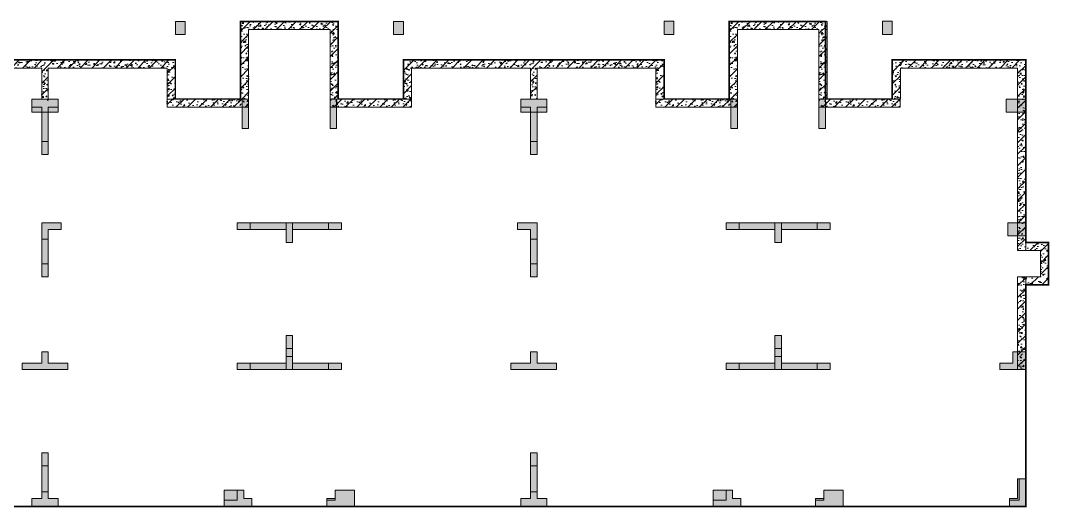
# Model space of a CAD drawing. Extents: x -264757 to 1033689, y 4049843 to 4347093.
# Drawn here: x -10533 to 21042, y 4152883 to 4167813 of the extents above; entities that cross this region are included whole.
import ezdxf

# ---------------------------------------------------------------- set-up
doc = ezdxf.new("R2010")
doc.units = 0
doc.header["$LTSCALE"] = 1000
doc.header["$MEASUREMENT"] = 0
doc.linetypes.add('DASH', pattern=[0.35, 0.25, -0.1])
doc.layers.add('无关图层', color=8, linetype='Continuous', lineweight=0)
doc.layers.add('车位归属楼栋范围线', color=7, linetype='Continuous', true_color=0x19e6c7)
pattern_1 = [(50, (-24883.4, 4152908.02), (358.63, -31.376), [37.5, -412.5]), (355, (-24883.4, 4152908.02), (-69.3757, 376.096), [30, -330]), (100.4514, (-24853.53, 4152905.4), (289.2547, 344.7198), [31.87, -350.571]), (46.1842, (-24883.4, 4153008.02), (533.6205, -82.7595), [56.25, -618.75]), (96.6356, (-24838.94, 4153001.13), (467.3314, 487.059), [47.805, -525.8565]), (351.1842, (-24883.4, 4153008), (467.331, 487.059), [45, -495]), (21, (-24833.4, 4152983.02), (298.4535, -201.3094), [37.5, -412.5]), (326, (-24833.4, 4152983.02), (121.6577, 362.575), [30, -330]), (71.4514, (-24808.54, 4152966.25), (420.1113, 161.2652), [31.87, -350.571]), (37.5, (-24883.41, 4152908.02), (6.07993, 166.44693), [0, -326, 0, -335, 0, -331.25]), (7.5, (-24883.41, 4152908.02), (131.5348, 197.20586), [0, -191, 0, -318.5, 0, -126.25]), (327.5, (-24994.91, 4152908.02), (266.9112, -11.27744), [0, -125, 0, -390, 0, -517.5]), (317.5, (-25044.91, 4152908.02), (291.5931, 50.0525), [0, -162.5, 0, -259, 0, -367.5]), (45, (-24883.41, 4152908.02), (-176.7767, 176.7767), [])]

msp = doc.modelspace()

# ---------------------------------------------------------------- hatches: boundary and pattern name
at = {"layer": '无关图层'}
for points in [[(-5783.1, 4167789.2), (-5483.1, 4167789.2), (-5483.1, 4167389.2), (-5783.1, 4167389.2)], [(916.9, 4167789.2), (1216.9, 4167789.2), (1216.9, 4167389.2), (916.9, 4167389.2)], [(9216.9, 4167790.3), (9516.9, 4167790.3), (9516.9, 4167390.3), (9216.9, 4167390.3)], [(15916.9, 4167790.3), (16216.9, 4167790.3), (16216.9, 4167390.3), (15916.9, 4167390.3)], [(-10183.5, 4165408), (-9383.5, 4165408), (-9383.5, 4165008), (-10183.5, 4165008)], [(-3733.5, 4165408), (-3533.5, 4165408), (-3533.5, 4164508), (-3733.5, 4164508)], [(-1033.3, 4165408), (-833.3, 4165408), (-833.3, 4164508), (-1033.3, 4164508)], [(4816.5, 4165408), (5616.5, 4165408), (5616.5, 4165008), (4816.5, 4165008)], [(11266.5, 4165408), (11466.5, 4165408), (11466.5, 4164508), (11266.5, 4164508)], [(13966.7, 4165408), (14166.7, 4165408), (14166.7, 4164508), (13966.7, 4164508)], [(20316.7, 4165008), (19716.7, 4165008), (19716.7, 4165408), (20316.7, 4165408)], [(-9883.1, 4163708), (-9683.1, 4163708), (-9683.1, 4164108), (-9883.1, 4164108)], [(-9683.1, 4164108), (-9883.1, 4164108), (-9883.1, 4163708), (-9683.1, 4163708)], [(-9883.1, 4164108), (-9683.1, 4164108), (-9683.1, 4163708), (-9883.1, 4163708)], [(-9883.1, 4163708), (-9883.1, 4164108), (-9683.1, 4164108), (-9683.1, 4163708)], [(5116.9, 4163708), (5316.9, 4163708), (5316.9, 4164108), (5116.9, 4164108)], [(5316.9, 4164108), (5116.9, 4164108), (5116.9, 4163708), (5316.9, 4163708)], [(5116.9, 4164108), (5316.9, 4164108), (5316.9, 4163708), (5116.9, 4163708)], [(5116.9, 4163708), (5116.9, 4164108), (5316.9, 4164108), (5316.9, 4163708)], [(-9282.9, 4161608), (-9882.9, 4161608), (-9882.9, 4161108), (-9682.9, 4161108), (-9682.9, 4161408), (-9282.9, 4161408)], [(-3482.9, 4161408), (-3882.9, 4161408), (-3882.9, 4161608), (-3482.9, 4161608)], [(-3482.9, 4161408), (-3882.9, 4161408), (-3882.9, 4161608), (-3482.9, 4161608)], [(-3482.9, 4161408), (-3882.9, 4161408), (-3882.9, 4161608), (-3482.9, 4161608)], [(-2383.1, 4161008), (-2383.1, 4161608), (-2183.1, 4161608), (-2183.1, 4161008)], [(-1082.9, 4161608), (-682.9, 4161608), (-682.9, 4161408), (-1082.9, 4161408)], [(-1082.9, 4161608), (-682.9, 4161608), (-682.9, 4161408), (-1082.9, 4161408)], [(-1082.9, 4161608), (-682.9, 4161608), (-682.9, 4161408), (-1082.9, 4161408)], [(4716.7, 4161608), (5316.7, 4161608), (5316.7, 4161108), (5116.7, 4161108), (5116.7, 4161408), (4716.7, 4161408)], [(11517.1, 4161408), (11117.1, 4161408), (11117.1, 4161608), (11517.1, 4161608)], [(11517.1, 4161408), (11117.1, 4161408), (11117.1, 4161608), (11517.1, 4161608)], [(11517.1, 4161408), (11117.1, 4161408), (11117.1, 4161608), (11517.1, 4161608)], [(12616.9, 4161008), (12616.9, 4161608), (12816.9, 4161608), (12816.9, 4161008)], [(13917.1, 4161608), (14317.1, 4161608), (14317.1, 4161408), (13917.1, 4161408)], [(13917.1, 4161608), (14317.1, 4161608), (14317.1, 4161408), (13917.1, 4161408)], [(13917.1, 4161608), (14317.1, 4161608), (14317.1, 4161408), (13917.1, 4161408)], [(19766.7, 4161208), (19766.7, 4161608), (20316.7, 4161608), (20316.7, 4161208), (20066.9, 4161208), (20066.9, 4161208)], [(-9682.9, 4159958), (-9882.9, 4159958), (-9882.9, 4160358), (-9682.9, 4160358)], [(5116.7, 4159958), (5316.7, 4159958), (5316.7, 4160358), (5116.7, 4160358)], [(-2383.1, 4157758), (-2383.1, 4158158), (-2183.1, 4158158), (-2183.1, 4157758)], [(12616.9, 4157758), (12616.9, 4158158), (12816.9, 4158158), (12816.9, 4157758)], [(-9683.1, 4157308), (-9083.1, 4157308), (-9083.1, 4157108), (-10483.1, 4157108), (-10483.1, 4157308), (-9883.1, 4157308), (-9883.1, 4157658), (-9683.1, 4157658)], [(-2383.1, 4157508), (-2183.1, 4157508), (-2183.1, 4157108), (-2383.1, 4157108)], [(5316.9, 4157308), (5916.9, 4157308), (5916.9, 4157108), (4516.9, 4157108), (4516.9, 4157308), (5116.9, 4157308), (5116.9, 4157658), (5316.9, 4157658)], [(12616.9, 4157508), (12816.9, 4157508), (12816.9, 4157108), (12616.9, 4157108)], [(19516.9, 4157108), (20316.9, 4157108), (20316.9, 4157658), (19916.9, 4157658), (19916.9, 4157308), (19516.9, 4157308)], [(-3483.1, 4157108), (-3883.1, 4157108), (-3883.1, 4157308), (-3483.1, 4157308)], [(-1083.1, 4157308), (-683.1, 4157308), (-683.1, 4157108), (-1083.1, 4157108)], [(11516.9, 4157108), (11116.9, 4157108), (11116.9, 4157308), (11516.9, 4157308)], [(13916.9, 4157308), (14316.9, 4157308), (14316.9, 4157108), (13916.9, 4157108)], [(-9883.1, 4154558), (-9683.1, 4154558), (-9683.1, 4154158), (-9883.1, 4154158)], [(-9883.1, 4154158), (-9883.1, 4154558), (-9683.1, 4154558), (-9683.1, 4154158)], [(5116.9, 4154558), (5316.9, 4154558), (5316.9, 4154158), (5116.9, 4154158)], [(5116.9, 4154158), (5116.9, 4154558), (5316.9, 4154558), (5316.9, 4154158)], [(19816.7, 4153158), (19816.7, 4152908), (20316.7, 4152908), (20316.7, 4153758), (20066.9, 4153758), (20066.9, 4153158)], [(-9883.1, 4153158), (-9883.1, 4153358), (-9683.1, 4153358), (-9683.1, 4153158), (-9383.1, 4153158), (-9383.1, 4152908), (-10183.1, 4152908), (-10183.1, 4153158)], [(-3432.7, 4152908), (-3432.7, 4153158), (-3682.7, 4153158), (-3682.7, 4153408), (-3882.7, 4153408), (-4282.7, 4153408), (-4282.7, 4152908), (-3882.7, 4152908)], [(-1133.1, 4152908), (-1133.1, 4153158), (-883.1, 4153158), (-883.1, 4153408), (-683.1, 4153408), (-283.1, 4153408), (-283.1, 4152908), (-683.1, 4152908)], [(5116.9, 4153158), (5116.9, 4153358), (5316.9, 4153358), (5316.9, 4153158), (5616.9, 4153158), (5616.9, 4152908), (4816.9, 4152908), (4816.9, 4153158)], [(11567.3, 4152908), (11567.3, 4153158), (11317.3, 4153158), (11317.3, 4153408), (11117.3, 4153408), (10717.3, 4153408), (10717.3, 4152908), (11117.3, 4152908)], [(13866.9, 4152908), (13866.9, 4153158), (14116.9, 4153158), (14116.9, 4153408), (14316.9, 4153408), (14716.9, 4153408), (14716.9, 4152908), (14316.9, 4152908)]]:
    msp.add_hatch(color=256, dxfattribs=at).paths.add_polyline_path(points)
h = msp.add_hatch(dxfattribs=at)
h.set_pattern_fill('ARMORED', color=256, scale=50, style=0)
h.set_pattern_definition([(50, (-9883.4, 4152908.02), (358.63, -31.376), [37.5, -412.5]), (355, (-9883.4, 4152908.02), (-69.376, 376.096), [30, -330]), (100.4514, (-9853.53, 4152905.4), (289.255, 344.72), [31.87, -350.571]), (46.1842, (-9883.4, 4153008.02), (533.62, -82.76), [56.25, -618.75]), (96.6356, (-9838.94, 4153001.13), (467.331, 487.059), [47.805, -525.856]), (351.1842, (-9883.4, 4153008), (467.331, 487.06), [45, -495]), (21, (-9833.4, 4152983.02), (298.4535, -201.3094), [37.5, -412.5]), (326, (-9833.4, 4152983.02), (121.658, 362.575), [30, -330]), (71.4514, (-9808.54, 4152966.25), (420.111, 161.265), [31.87, -350.571]), (37.5, (-9883.41, 4152908.02), (6.0799, 166.4469), [0, -326, 0, -335, 0, -331.25]), (7.5, (-9883.41, 4152908.02), (131.5348, 197.2059), [0, -191, 0, -318.5, 0, -126.25]), (327.5, (-9994.91, 4152908.02), (266.9112, -11.2774), [0, -125, 0, -390, 0, -517.5]), (317.5, (-10044.91, 4152908.02), (291.593, 50.0525), [0, -162.5, 0, -259, 0, -367.5]), (45, (-9883.41, 4152908.02), (-176.7767, 176.7767), [])])
h.paths.add_polyline_path([(-3783.3, 4165408), (-3783.5, 4167788), (-783.3, 4167788), (-783.3, 4165408), (-1033.3, 4165408), (-1033.5, 4167538), (-3533.3, 4167538), (-3533.3, 4165408)])
h = msp.add_hatch(dxfattribs=at)
h.set_pattern_fill('ARMORED', color=256, scale=50, style=0)
h.set_pattern_definition([(50, (5116.6, 4152908.02), (358.63, -31.376), [37.5, -412.5]), (355, (5116.6, 4152908.02), (-69.376, 376.096), [30, -330]), (100.4514, (5146.47, 4152905.4), (289.255, 344.72), [31.87, -350.571]), (46.1842, (5116.6, 4153008.02), (533.62, -82.76), [56.25, -618.75]), (96.6356, (5161.06, 4153001.13), (467.331, 487.059), [47.805, -525.856]), (351.1842, (5116.6, 4153008), (467.331, 487.06), [45, -495]), (21, (5166.6, 4152983.02), (298.4535, -201.3094), [37.5, -412.5]), (326, (5166.6, 4152983.02), (121.658, 362.575), [30, -330]), (71.4514, (5191.46, 4152966.25), (420.111, 161.265), [31.87, -350.571]), (37.5, (5116.59, 4152908.02), (6.0799, 166.4469), [0, -326, 0, -335, 0, -331.25]), (7.5, (5116.59, 4152908.02), (131.5348, 197.2059), [0, -191, 0, -318.5, 0, -126.25]), (327.5, (5005.09, 4152908.02), (266.9112, -11.2774), [0, -125, 0, -390, 0, -517.5]), (317.5, (4955.09, 4152908.02), (291.593, 50.0525), [0, -162.5, 0, -259, 0, -367.5]), (45, (5116.59, 4152908.02), (-176.7767, 176.7767), [])])
h.paths.add_polyline_path([(11216.7, 4165408), (11216.5, 4167788), (14216.7, 4167788), (14216.7, 4165408), (13966.7, 4165408), (13966.5, 4167538), (11466.7, 4167538), (11466.7, 4165408)])
h = msp.add_hatch(dxfattribs=at)
h.set_pattern_fill('ARMORED', color=256, scale=50, style=0)
h.set_pattern_definition([(50, (-763547.97, 4024575.8), (358.63009, -31.37607), [37.5, -412.5]), (355, (-763547.97, 4024575.8), (-69.37567, 376.09607), [30, -330]), (100.4514, (-763518.1, 4024573.2), (289.25469, 344.71977), [31.8701, -350.57106]), (46.1842, (-763547.97, 4024675.8), (533.62052, -82.7595), [56.25, -618.75]), (96.6356, (-763503.5, 4024668.9), (467.33135, 487.05894), [47.80514, -525.8565]), (351.1842, (-763548, 4024675.8), (467.33097, 487.0593), [45, -495]), (21, (-763497.97, 4024650.8), (298.45353, -201.30945), [37.5, -412.5]), (326, (-763497.97, 4024650.8), (121.65767, 362.57502), [30, -330]), (71.4514, (-763473.1, 4024634.02), (420.11131, 161.26525), [31.8701, -350.57106]), (37.5, (-763547.97, 4024575.8), (6.079928, 166.446927), [0, -326, 0, -335, 0, -331.25]), (7.5, (-763547.97, 4024575.8), (131.53477, 197.205856), [0, -191, 0, -318.5, 0, -126.25]), (327.5, (-763659.47, 4024575.8), (266.911218, -11.277436), [0, -125, 0, -390, 0, -517.5]), (317.5, (-763709.47, 4024575.8), (291.593085, 50.05249), [0, -162.5, 0, -259, 0, -367.5]), (45, (-763547.97, 4024575.8), (-176.776695, 176.776695), [])])
h.paths.add_polyline_path([(-13783.1, 4165408), (-13533.1, 4165408), (-13533.1, 4166358), (-9883.1, 4166358), (-9883.1, 4165358), (-9683.1, 4165358), (-9683.1, 4166358), (-6033.1, 4166358), (-6033.1, 4165408), (-5783.1, 4165408), (-5783.1, 4166608), (-13783.1, 4166608)])
h = msp.add_hatch(dxfattribs=at)
h.set_pattern_fill('ARMORED', color=256, scale=50, style=0)
h.set_pattern_definition([(50, (-748547.97, 4024625.8), (358.63009, -31.37607), [37.5, -412.5]), (355, (-748547.97, 4024625.8), (-69.37567, 376.09607), [30, -330]), (100.4514, (-748518.1, 4024623.2), (289.25469, 344.71977), [31.8701, -350.57106]), (46.1842, (-748547.97, 4024725.8), (533.62052, -82.7595), [56.25, -618.75]), (96.6356, (-748503.5, 4024718.9), (467.33135, 487.05894), [47.80514, -525.8565]), (351.1842, (-748548, 4024725.8), (467.33097, 487.0593), [45, -495]), (21, (-748497.97, 4024700.8), (298.45353, -201.30945), [37.5, -412.5]), (326, (-748497.97, 4024700.8), (121.65767, 362.57502), [30, -330]), (71.4514, (-748473.1, 4024684.02), (420.11131, 161.26525), [31.8701, -350.57106]), (37.5, (-748547.97, 4024625.8), (6.079928, 166.446927), [0, -326, 0, -335, 0, -331.25]), (7.5, (-748547.97, 4024625.8), (131.53477, 197.205856), [0, -191, 0, -318.5, 0, -126.25]), (327.5, (-748659.47, 4024625.8), (266.911218, -11.277436), [0, -125, 0, -390, 0, -517.5]), (317.5, (-748709.47, 4024625.8), (291.593085, 50.05249), [0, -162.5, 0, -259, 0, -367.5]), (45, (-748547.97, 4024625.8), (-176.776695, 176.776695), [])])
h.paths.add_polyline_path([(1216.9, 4165408), (1466.9, 4165408), (1466.9, 4166358), (5116.9, 4166358), (5116.9, 4165408), (5316.9, 4165408), (5316.9, 4166358), (8966.9, 4166358), (8966.9, 4165408), (9216.9, 4165408), (9216.9, 4166608), (1216.9, 4166608)])
h = msp.add_hatch(dxfattribs=at)
h.set_pattern_fill('ARMORED', color=256, scale=50, style=0)
h.set_pattern_definition([(50, (-763547.97, 4024625.8), (358.63009, -31.37607), [37.5, -412.5]), (355, (-763547.97, 4024625.8), (-69.37567, 376.09607), [30, -330]), (100.4514, (-763518.1, 4024623.2), (289.25469, 344.71977), [31.8701, -350.57106]), (46.1842, (-763547.97, 4024725.8), (533.62052, -82.7595), [56.25, -618.75]), (96.6356, (-763503.5, 4024718.9), (467.33135, 487.05894), [47.80514, -525.8565]), (351.1842, (-763548, 4024725.8), (467.33097, 487.0593), [45, -495]), (21, (-763497.97, 4024700.8), (298.45353, -201.30945), [37.5, -412.5]), (326, (-763497.97, 4024700.8), (121.65767, 362.57502), [30, -330]), (71.4514, (-763473.1, 4024684.02), (420.11131, 161.26525), [31.8701, -350.57106]), (37.5, (-763547.97, 4024625.8), (6.079928, 166.446927), [0, -326, 0, -335, 0, -331.25]), (7.5, (-763547.97, 4024625.8), (131.53477, 197.205856), [0, -191, 0, -318.5, 0, -126.25]), (327.5, (-763659.47, 4024625.8), (266.911218, -11.277436), [0, -125, 0, -390, 0, -517.5]), (317.5, (-763709.47, 4024625.8), (291.593085, 50.05249), [0, -162.5, 0, -259, 0, -367.5]), (45, (-763547.97, 4024625.8), (-176.776695, 176.776695), [])])
h.paths.add_polyline_path([(16216.7, 4165408), (16216.7, 4166608), (20316.9, 4166608), (20316.9, 4160758), (20066.9, 4160758), (20066.9, 4166358), (16466.9, 4166358), (16466.9, 4165408)])
h = msp.add_hatch(color=256, dxfattribs=at)
h.dxf.hatch_style = 1
h.paths.add_polyline_path([(-9883.3, 4163708), (-9683.3, 4163708), (-9683.3, 4165158), (-9383.3, 4165158), (-9383.3, 4165408), (-10183.3, 4165408), (-10183.3, 4165158), (-9883.3, 4165158)])
h = msp.add_hatch(dxfattribs=at)
h.set_pattern_fill('ARMORED', color=256, scale=50, style=0)
h.set_pattern_definition([(50, (-9883.23, 4152908.02), (358.63, -31.376), [37.5, -412.5]), (355, (-9883.23, 4152908.02), (-69.376, 376.096), [30, -330]), (100.4514, (-9853.35, 4152905.4), (289.255, 344.72), [31.87, -350.571]), (46.1842, (-9883.23, 4153008.02), (533.62, -82.76), [56.25, -618.75]), (96.6356, (-9838.76, 4153001.13), (467.331, 487.059), [47.805, -525.856]), (351.184, (-9883.23, 4153008), (467.33, 487.06), [45, -495]), (21, (-9833.23, 4152983.02), (298.4535, -201.3094), [37.5, -412.5]), (326, (-9833.23, 4152983.02), (121.658, 362.575), [30, -330]), (71.4514, (-9808.36, 4152966.25), (420.111, 161.265), [31.87, -350.571]), (37.5, (-9883.23, 4152908.02), (6.0799, 166.4469), [0, -326, 0, -335, 0, -331.25]), (7.5, (-9883.23, 4152908.02), (131.5348, 197.2059), [0, -191, 0, -318.5, 0, -126.25]), (327.5, (-9994.73, 4152908.02), (266.9112, -11.2774), [0, -125, 0, -390, 0, -517.5]), (317.5, (-10044.73, 4152908.02), (291.593, 50.0525), [0, -162.5, 0, -259, 0, -367.5]), (45, (-9883.23, 4152908.02), (-176.7767, 176.7767), [])])
h.paths.add_polyline_path([(-6032.9, 4165408), (-3533.3, 4165408), (-3533.3, 4165158), (-6032.9, 4165158)])
h = msp.add_hatch(color=256, dxfattribs=at)
h.dxf.hatch_style = 1
h.paths.add_polyline_path([(-3733.5, 4165408), (-3733.5, 4165158), (-3733.5, 4164508), (-3533.5, 4164508), (-3533.5, 4165408)])
h = msp.add_hatch(color=256, dxfattribs=at)
h.dxf.hatch_style = 1
h.paths.add_polyline_path([(-1033.3, 4165408), (-1033.3, 4165158), (-1033.3, 4164508), (-833.3, 4164508), (-833.3, 4165408)])
h = msp.add_hatch(dxfattribs=at)
h.set_pattern_fill('ARMORED', color=256, scale=50, style=0)
h.set_pattern_definition([(50, (-4333.6, 4152908.02), (358.63, -31.376), [37.5, -412.5]), (355, (-4333.6, 4152908.02), (-69.376, 376.096), [30, -330]), (100.4514, (-4303.7, 4152905.4), (289.255, 344.72), [31.87, -350.571]), (46.1842, (-4333.6, 4153008), (533.62, -82.76), [56.25, -618.75]), (96.6356, (-4289.13, 4153001.1), (467.331, 487.059), [47.805, -525.856]), (351.184, (-4333.6, 4153008), (467.33, 487.06), [45, -495]), (21, (-4283.6, 4152983.02), (298.4535, -201.3094), [37.5, -412.5]), (326, (-4283.6, 4152983.02), (121.658, 362.575), [30, -330]), (71.4514, (-4258.73, 4152966.25), (420.111, 161.265), [31.87, -350.571]), (37.5, (-4333.6, 4152908.02), (6.0799, 166.4469), [0, -326, 0, -335, 0, -331.25]), (7.5, (-4333.6, 4152908.02), (131.5348, 197.2059), [0, -191, 0, -318.5, 0, -126.25]), (327.5, (-4445.1, 4152908.02), (266.9112, -11.2774), [0, -125, 0, -390, 0, -517.5]), (317.5, (-4495.1, 4152908.02), (291.593, 50.0525), [0, -162.5, 0, -259, 0, -367.5]), (45, (-4333.6, 4152908.02), (-176.7767, 176.7767), [])])
h.paths.add_polyline_path([(-1033.1, 4165408), (1466.4, 4165408), (1466.4, 4165158), (-1033.1, 4165158)])
h = msp.add_hatch(color=256, dxfattribs=at)
h.dxf.hatch_style = 1
h.paths.add_polyline_path([(5116.7, 4163708), (5316.7, 4163708), (5316.7, 4165158), (5616.7, 4165158), (5616.7, 4165408), (4816.7, 4165408), (4816.7, 4165158), (5116.7, 4165158)])
h = msp.add_hatch(dxfattribs=at)
h.set_pattern_fill('ARMORED', color=256, scale=50, style=0)
h.set_pattern_definition([(50, (5116.6, 4152908), (358.63, -31.376), [37.5, -412.5]), (355, (5116.6, 4152908), (-69.376, 376.096), [30, -330]), (100.4514, (5146.47, 4152905.37), (289.255, 344.72), [31.87, -350.571]), (46.1842, (5116.6, 4153008), (533.62, -82.76), [56.25, -618.75]), (96.6356, (5161.05, 4153001.1), (467.331, 487.059), [47.805, -525.856]), (351.184, (5116.6, 4153008), (467.33, 487.06), [45, -495]), (21, (5166.6, 4152983), (298.4535, -201.3094), [37.5, -412.5]), (326, (5166.6, 4152983), (121.658, 362.575), [30, -330]), (71.4514, (5191.46, 4152966.2), (420.111, 161.265), [31.87, -350.571]), (37.5, (5116.59, 4152907.99), (6.0799, 166.4469), [0, -326, 0, -335, 0, -331.25]), (7.5, (5116.59, 4152907.99), (131.5348, 197.2059), [0, -191, 0, -318.5, 0, -126.25]), (327.5, (5005.09, 4152907.99), (266.9112, -11.2774), [0, -125, 0, -390, 0, -517.5]), (317.5, (4955.09, 4152907.99), (291.593, 50.0525), [0, -162.5, 0, -259, 0, -367.5]), (45, (5116.59, 4152907.99), (-176.7767, 176.7767), [])])
h.paths.add_polyline_path([(8966.9, 4165408), (11466.5, 4165408), (11466.5, 4165158), (8966.9, 4165158)])
h = msp.add_hatch(color=256, dxfattribs=at)
h.dxf.hatch_style = 1
h.paths.add_polyline_path([(11266.5, 4165408), (11266.5, 4165158), (11266.5, 4164508), (11466.5, 4164508), (11466.5, 4165408)])
h = msp.add_hatch(color=256, dxfattribs=at)
h.dxf.hatch_style = 1
h.paths.add_polyline_path([(13966.7, 4165408), (13966.7, 4165158), (13966.7, 4164508), (14166.7, 4164508), (14166.7, 4165408)])
h = msp.add_hatch(dxfattribs=at)
h.set_pattern_fill('ARMORED', color=256, scale=50, style=0)
h.set_pattern_definition([(50, (10666.22, 4152907.98), (358.63, -31.376), [37.5, -412.5]), (355, (10666.22, 4152908), (-69.376, 376.096), [30, -330]), (100.4514, (10696.1, 4152905.37), (289.255, 344.72), [31.87, -350.571]), (46.1842, (10666.2, 4153008), (533.62, -82.76), [56.25, -618.75]), (96.6356, (10710.7, 4153001.1), (467.331, 487.059), [47.805, -525.856]), (351.184, (10666.2, 4153008), (467.33, 487.06), [45, -495]), (21, (10716.22, 4152982.98), (298.4535, -201.3094), [37.5, -412.5]), (326, (10716.22, 4152983), (121.658, 362.575), [30, -330]), (71.4514, (10741.1, 4152966.2), (420.111, 161.265), [31.87, -350.571]), (37.5, (10666.22, 4152907.98), (6.0799, 166.4469), [0, -326, 0, -335, 0, -331.25]), (7.5, (10666.22, 4152907.98), (131.5348, 197.2059), [0, -191, 0, -318.5, 0, -126.25]), (327.5, (10554.72, 4152907.98), (266.9112, -11.2774), [0, -125, 0, -390, 0, -517.5]), (317.5, (10504.72, 4152907.98), (291.593, 50.0525), [0, -162.5, 0, -259, 0, -367.5]), (45, (10666.22, 4152907.98), (-176.7767, 176.7767), [])])
h.paths.add_polyline_path([(13966.7, 4165408), (16466.2, 4165408), (16466.2, 4165158), (13966.7, 4165158)])
h = msp.add_hatch(color=256, dxfattribs=at)
h.dxf.hatch_style = 1
h.paths.add_polyline_path([(-9883.1, 4159958), (-9683.1, 4159958), (-9682.9, 4161408), (-9282.9, 4161408), (-9282.9, 4161608), (-9883.1, 4161608)])
h = msp.add_hatch(color=256, dxfattribs=at)
h.dxf.hatch_style = 1
h.paths.add_polyline_path([(-2383.1, 4161408), (-2383.1, 4161008), (-2183.1, 4161008), (-2183.1, 4161408), (-683.1, 4161408), (-683.1, 4161608), (-1033.1, 4161608), (-1033.1, 4161608), (-3533.1, 4161608), (-3533.1, 4161608), (-3883.1, 4161608), (-3883.1, 4161408)])
h = msp.add_hatch(color=256, dxfattribs=at)
h.dxf.hatch_style = 1
h.paths.add_polyline_path([(5316.9, 4159958), (5116.9, 4159958), (5116.7, 4161408), (4716.7, 4161408), (4716.7, 4161608), (5316.9, 4161608)])
h = msp.add_hatch(color=256, dxfattribs=at)
h.dxf.hatch_style = 1
h.paths.add_polyline_path([(12616.9, 4161408), (12616.9, 4161008), (12816.9, 4161008), (12816.9, 4161408), (14316.9, 4161408), (14316.9, 4161608), (13966.9, 4161608), (13966.9, 4161608), (11466.9, 4161608), (11466.9, 4161608), (11116.9, 4161608), (11116.9, 4161408)])
h = msp.add_hatch(dxfattribs=at)
h.set_pattern_fill('ARMORED', color=256, scale=50, style=0)
h.set_pattern_definition(pattern_1)
h.paths.add_polyline_path([(21016.9, 4161008), (20316.9, 4161008), (20316.9, 4160758), (20766.9, 4160758), (20766.9, 4159958), (20316.9, 4159958), (20316.9, 4159708), (21016.9, 4159708)])
h = msp.add_hatch(dxfattribs=at)
h.set_pattern_fill('ARMORED', color=256, scale=50, style=0)
h.set_pattern_definition(pattern_1)
h.paths.add_polyline_path([(20316.9, 4159958), (20066.9, 4159958), (20066.9, 4157108), (20316.9, 4157108)])
h = msp.add_hatch(color=256, dxfattribs=at)
h.dxf.hatch_style = 1
h.paths.add_polyline_path([(-3883.1, 4157308), (-2383.1, 4157308), (-2383.1, 4158158), (-2183.1, 4158158), (-2183.1, 4157308), (-683.1, 4157308), (-683.1, 4157108), (-3883.1, 4157108)])
h = msp.add_hatch(color=256, dxfattribs=at)
h.dxf.hatch_style = 1
h.paths.add_polyline_path([(11116.9, 4157308), (12616.9, 4157308), (12616.9, 4158158), (12816.9, 4158158), (12816.9, 4157308), (14316.9, 4157308), (14316.9, 4157108), (11116.9, 4157108)])
h = msp.add_hatch(color=256, dxfattribs=at)
h.dxf.hatch_style = 1
h.paths.add_polyline_path([(-10483.1, 4157308), (-9883.1, 4157308), (-9883.1, 4157658), (-9683.1, 4157658), (-9683.1, 4157308), (-9083.1, 4157308), (-9083.1, 4157108), (-10483.1, 4157108)])
h = msp.add_hatch(color=256, dxfattribs=at)
h.dxf.hatch_style = 1
h.paths.add_polyline_path([(4516.9, 4157308), (5116.9, 4157308), (5116.9, 4157658), (5316.9, 4157658), (5316.9, 4157308), (5916.9, 4157308), (5916.9, 4157108), (4516.9, 4157108)])
h = msp.add_hatch(color=256, dxfattribs=at)
h.dxf.hatch_style = 1
h.paths.add_polyline_path([(-10183.1, 4153158), (-9883.1, 4153158), (-9883.1, 4154558), (-9683.1, 4154558), (-9683.1, 4153158), (-9383.1, 4153158), (-9383.1, 4152908), (-10183.1, 4152908)])
h = msp.add_hatch(color=256, dxfattribs=at)
h.dxf.hatch_style = 1
h.paths.add_polyline_path([(4816.9, 4153158), (5116.9, 4153158), (5116.9, 4154558), (5316.9, 4154558), (5316.9, 4153158), (5616.9, 4153158), (5616.9, 4152908), (4816.9, 4152908)])
h = msp.add_hatch(color=256, dxfattribs=at)
h.dxf.hatch_style = 1
h.paths.add_polyline_path([(20116.7, 4153758), (20316.7, 4153758), (20316.7, 4152908), (19816.7, 4152908), (19816.7, 4153108), (20116.7, 4153108)])
h = msp.add_hatch(color=256, dxfattribs=at)
h.dxf.hatch_style = 1
h.paths.add_polyline_path([(-3432.7, 4152908), (-3432.7, 4153158), (-3682.7, 4153158), (-3682.7, 4153408), (-3882.7, 4153408), (-3882.7, 4153108), (-4282.7, 4153108), (-4282.7, 4152908), (-3882.7, 4152908)])
h = msp.add_hatch(color=256, dxfattribs=at)
h.dxf.hatch_style = 1
h.paths.add_polyline_path([(-1133.1, 4152908), (-1133.1, 4153108), (-883.1, 4153108), (-883.1, 4153408), (-683.1, 4153408), (-283.1, 4153408), (-283.1, 4152908), (-683.1, 4152908)])
h = msp.add_hatch(color=256, dxfattribs=at)
h.dxf.hatch_style = 1
h.paths.add_polyline_path([(11567.3, 4152908), (11567.3, 4153158), (11317.3, 4153158), (11317.3, 4153408), (11117.3, 4153408), (11117.3, 4153108), (10717.3, 4153108), (10717.3, 4152908), (11117.3, 4152908)])
h = msp.add_hatch(color=256, dxfattribs=at)
h.dxf.hatch_style = 1
h.paths.add_polyline_path([(13866.9, 4152908), (13866.9, 4153108), (14116.9, 4153108), (14116.9, 4153408), (14316.9, 4153408), (14716.9, 4153408), (14716.9, 4152908), (14316.9, 4152908)])

# ---------------------------------------------------------------- linework, layer by layer
for points in [[(-5783.1, 4167789.2), (-5483.1, 4167789.2), (-5483.1, 4167389.2), (-5783.1, 4167389.2)], [(-3783.3, 4165408), (-3783.5, 4167788), (-783.3, 4167788), (-783.3, 4165408), (-1033.3, 4165408), (-1033.5, 4167538), (-3533.3, 4167538), (-3533.3, 4165408)], [(916.9, 4167789.2), (1216.9, 4167789.2), (1216.9, 4167389.2), (916.9, 4167389.2)], [(9216.9, 4167790.3), (9516.9, 4167790.3), (9516.9, 4167390.3), (9216.9, 4167390.3)], [(11216.7, 4165408), (11216.5, 4167788), (14216.7, 4167788), (14216.7, 4165408), (13966.7, 4165408), (13966.5, 4167538), (11466.7, 4167538), (11466.7, 4165408)], [(15916.9, 4167790.3), (16216.9, 4167790.3), (16216.9, 4167390.3), (15916.9, 4167390.3)], [(-13783.1, 4165408), (-13533.1, 4165408), (-13533.1, 4166358), (-9883.1, 4166358), (-9883.1, 4165408), (-9683.1, 4165408), (-9683.1, 4166358), (-6033.1, 4166358), (-6033.1, 4165408), (-5783.1, 4165408), (-5783.1, 4166608), (-13783.1, 4166608)], [(1216.9, 4165408), (1466.9, 4165408), (1466.9, 4166358), (5116.9, 4166358), (5116.9, 4165408), (5316.9, 4165408), (5316.9, 4166358), (8966.9, 4166358), (8966.9, 4165408), (9216.9, 4165408), (9216.9, 4166608), (1216.9, 4166608)], [(16216.7, 4165408), (16216.7, 4166608), (20316.9, 4166608), (20316.9, 4160758), (20066.9, 4160758), (20066.9, 4166358), (16466.9, 4166358), (16466.9, 4165408)], [(-10183.5, 4165408), (-9383.5, 4165408), (-9383.5, 4165008), (-10183.5, 4165008)], [(-6032.9, 4165408), (-3533.3, 4165408), (-3533.3, 4165158), (-6032.9, 4165158)], [(-3733.5, 4165408), (-3733.5, 4165158), (-3733.5, 4165158), (-3733.5, 4164508), (-3533.5, 4164508), (-3533.5, 4165408)], [(-3733.5, 4165408), (-3533.5, 4165408), (-3533.5, 4164508), (-3733.5, 4164508)], [(-1033.3, 4165408), (-1033.3, 4165158), (-1033.3, 4165158), (-1033.3, 4164508), (-833.3, 4164508), (-833.3, 4165408)], [(-1033.3, 4165408), (-833.3, 4165408), (-833.3, 4164508), (-1033.3, 4164508)], [(-1033.1, 4165408), (1466.4, 4165408), (1466.4, 4165158), (-1033.1, 4165158)], [(4816.5, 4165408), (5616.5, 4165408), (5616.5, 4165008), (4816.5, 4165008)], [(8966.9, 4165408), (11466.5, 4165408), (11466.5, 4165158), (8966.9, 4165158)], [(11266.5, 4165408), (11266.5, 4165158), (11266.5, 4165158), (11266.5, 4164508), (11466.5, 4164508), (11466.5, 4165408)], [(11266.5, 4165408), (11466.5, 4165408), (11466.5, 4164508), (11266.5, 4164508)], [(13966.7, 4165408), (13966.7, 4165158), (13966.7, 4165158), (13966.7, 4164508), (14166.7, 4164508), (14166.7, 4165408)], [(13966.7, 4165408), (14166.7, 4165408), (14166.7, 4164508), (13966.7, 4164508)], [(13966.7, 4165408), (16466.2, 4165408), (16466.2, 4165158), (13966.7, 4165158)], [(20316.7, 4165008), (19716.7, 4165008), (19716.7, 4165408), (20316.7, 4165408)], [(-9883.1, 4163708), (-9683.1, 4163708), (-9683.1, 4164108), (-9883.1, 4164108)], [(-9683.1, 4164108), (-9883.1, 4164108), (-9883.1, 4163708), (-9683.1, 4163708)], [(-9883.1, 4164108), (-9683.1, 4164108), (-9683.1, 4163708), (-9883.1, 4163708)], [(-9883.1, 4163708), (-9883.1, 4164108), (-9683.1, 4164108), (-9683.1, 4163708)], [(5116.9, 4163708), (5316.9, 4163708), (5316.9, 4164108), (5116.9, 4164108)], [(5316.9, 4164108), (5116.9, 4164108), (5116.9, 4163708), (5316.9, 4163708)], [(5116.9, 4164108), (5316.9, 4164108), (5316.9, 4163708), (5116.9, 4163708)], [(5116.9, 4163708), (5116.9, 4164108), (5316.9, 4164108), (5316.9, 4163708)], [(-9883.1, 4159958), (-9683.1, 4159958), (-9682.9, 4161408), (-9282.9, 4161408), (-9282.9, 4161608), (-9282.9, 4161608), (-9883.1, 4161608)], [(-9282.9, 4161608), (-9882.9, 4161608), (-9882.9, 4161108), (-9682.9, 4161108), (-9682.9, 4161408), (-9282.9, 4161408)], [(-1033.1, 4161608), (-1033.1, 4161608), (-3533.1, 4161608), (-3533.1, 4161608), (-3883.1, 4161608), (-3883.1, 4161408), (-2383.1, 4161408), (-2383.1, 4161008), (-2183.1, 4161008), (-2183.1, 4161408), (-683.1, 4161408), (-683.1, 4161608)], [(-3482.9, 4161408), (-3882.9, 4161408), (-3882.9, 4161608), (-3482.9, 4161608)], [(-3482.9, 4161408), (-3882.9, 4161408), (-3882.9, 4161608), (-3482.9, 4161608)], [(-3482.9, 4161408), (-3882.9, 4161408), (-3882.9, 4161608), (-3482.9, 4161608)], [(-2383.1, 4161008), (-2383.1, 4161608), (-2183.1, 4161608), (-2183.1, 4161008)], [(-1082.9, 4161608), (-682.9, 4161608), (-682.9, 4161408), (-1082.9, 4161408)], [(-1082.9, 4161608), (-682.9, 4161608), (-682.9, 4161408), (-1082.9, 4161408)], [(-1082.9, 4161608), (-682.9, 4161608), (-682.9, 4161408), (-1082.9, 4161408)], [(5316.9, 4159958), (5116.9, 4159958), (5116.7, 4161408), (4716.7, 4161408), (4716.7, 4161608), (4716.7, 4161608), (5316.9, 4161608)], [(4716.7, 4161608), (5316.7, 4161608), (5316.7, 4161108), (5116.7, 4161108), (5116.7, 4161408), (4716.7, 4161408)], [(13966.9, 4161608), (13966.9, 4161608), (11466.9, 4161608), (11466.9, 4161608), (11116.9, 4161608), (11116.9, 4161408), (12616.9, 4161408), (12616.9, 4161008), (12816.9, 4161008), (12816.9, 4161408), (14316.9, 4161408), (14316.9, 4161608)], [(11517.1, 4161408), (11117.1, 4161408), (11117.1, 4161608), (11517.1, 4161608)], [(11517.1, 4161408), (11117.1, 4161408), (11117.1, 4161608), (11517.1, 4161608)], [(11517.1, 4161408), (11117.1, 4161408), (11117.1, 4161608), (11517.1, 4161608)], [(12616.9, 4161008), (12616.9, 4161608), (12816.9, 4161608), (12816.9, 4161008)], [(13917.1, 4161608), (14317.1, 4161608), (14317.1, 4161408), (13917.1, 4161408)], [(13917.1, 4161608), (14317.1, 4161608), (14317.1, 4161408), (13917.1, 4161408)], [(13917.1, 4161608), (14317.1, 4161608), (14317.1, 4161408), (13917.1, 4161408)], [(19766.7, 4161208), (19766.7, 4161608), (20316.7, 4161608), (20316.7, 4161208), (20066.9, 4161208), (20066.9, 4161208)], [(-9682.9, 4159958), (-9882.9, 4159958), (-9882.9, 4160358), (-9682.9, 4160358)], [(5116.7, 4159958), (5316.7, 4159958), (5316.7, 4160358), (5116.7, 4160358)], [(20066.9, 4157108), (20316.9, 4157108), (20316.9, 4159958), (20066.9, 4159958)], [(-3883.1, 4157308), (-2383.1, 4157308), (-2383.1, 4158158), (-2183.1, 4158158), (-2183.1, 4157308), (-683.1, 4157308), (-683.1, 4157108), (-3883.1, 4157108)], [(-2383.1, 4157758), (-2383.1, 4158158), (-2183.1, 4158158), (-2183.1, 4157758)], [(11116.9, 4157308), (12616.9, 4157308), (12616.9, 4158158), (12816.9, 4158158), (12816.9, 4157308), (14316.9, 4157308), (14316.9, 4157108), (11116.9, 4157108)], [(12616.9, 4157758), (12616.9, 4158158), (12816.9, 4158158), (12816.9, 4157758)], [(-10483.1, 4157308), (-9883.1, 4157308), (-9883.1, 4157658), (-9683.1, 4157658), (-9683.1, 4157308), (-9083.1, 4157308), (-9083.1, 4157108), (-10483.1, 4157108)], [(-9683.1, 4157308), (-9083.1, 4157308), (-9083.1, 4157108), (-10483.1, 4157108), (-10483.1, 4157308), (-9883.1, 4157308), (-9883.1, 4157658), (-9683.1, 4157658)], [(-2383.1, 4157508), (-2183.1, 4157508), (-2183.1, 4157108), (-2383.1, 4157108)], [(4516.9, 4157308), (5116.9, 4157308), (5116.9, 4157658), (5316.9, 4157658), (5316.9, 4157308), (5916.9, 4157308), (5916.9, 4157108), (4516.9, 4157108)], [(5316.9, 4157308), (5916.9, 4157308), (5916.9, 4157108), (4516.9, 4157108), (4516.9, 4157308), (5116.9, 4157308), (5116.9, 4157658), (5316.9, 4157658)], [(12616.9, 4157508), (12816.9, 4157508), (12816.9, 4157108), (12616.9, 4157108)], [(19516.9, 4157108), (20316.9, 4157108), (20316.9, 4157658), (19916.9, 4157658), (19916.9, 4157308), (19516.9, 4157308)], [(-3483.1, 4157108), (-3883.1, 4157108), (-3883.1, 4157308), (-3483.1, 4157308)], [(-1083.1, 4157308), (-683.1, 4157308), (-683.1, 4157108), (-1083.1, 4157108)], [(11516.9, 4157108), (11116.9, 4157108), (11116.9, 4157308), (11516.9, 4157308)], [(13916.9, 4157308), (14316.9, 4157308), (14316.9, 4157108), (13916.9, 4157108)], [(-10183.1, 4153158), (-9883.1, 4153158), (-9883.1, 4154558), (-9683.1, 4154558), (-9683.1, 4153158), (-9383.1, 4153158), (-9383.1, 4152908), (-10183.1, 4152908)], [(-9883.1, 4154558), (-9683.1, 4154558), (-9683.1, 4154158), (-9883.1, 4154158)], [(-9883.1, 4154158), (-9883.1, 4154558), (-9683.1, 4154558), (-9683.1, 4154158)], [(4816.9, 4153158), (5116.9, 4153158), (5116.9, 4154558), (5316.9, 4154558), (5316.9, 4153158), (5616.9, 4153158), (5616.9, 4152908), (4816.9, 4152908)], [(5116.9, 4154558), (5316.9, 4154558), (5316.9, 4154158), (5116.9, 4154158)], [(5116.9, 4154158), (5116.9, 4154558), (5316.9, 4154558), (5316.9, 4154158)], [(19816.7, 4152908), (19816.7, 4153108), (20116.7, 4153108), (20116.7, 4153758), (20316.7, 4153758), (20316.7, 4152908)], [(19816.7, 4153158), (19816.7, 4152908), (20316.7, 4152908), (20316.7, 4153758), (20066.9, 4153758), (20066.9, 4153158)], [(-9883.1, 4153158), (-9883.1, 4153358), (-9683.1, 4153358), (-9683.1, 4153158), (-9383.1, 4153158), (-9383.1, 4152908), (-10183.1, 4152908), (-10183.1, 4153158)], [(-3432.7, 4152908), (-3432.7, 4153158), (-3682.7, 4153158), (-3682.7, 4153408), (-3882.7, 4153408), (-3882.7, 4153108), (-4282.7, 4153108), (-4282.7, 4152908), (-3882.7, 4152908)], [(-3432.7, 4152908), (-3432.7, 4153158), (-3682.7, 4153158), (-3682.7, 4153408), (-3882.7, 4153408), (-3882.7, 4153408), (-4282.7, 4153408), (-4282.7, 4152908), (-3882.7, 4152908)], [(-1133.1, 4152908), (-1133.1, 4153108), (-883.1, 4153108), (-883.1, 4153408), (-683.1, 4153408), (-683.1, 4153408), (-283.1, 4153408), (-283.1, 4152908), (-683.1, 4152908)], [(-1133.1, 4152908), (-1133.1, 4153158), (-883.1, 4153158), (-883.1, 4153408), (-683.1, 4153408), (-683.1, 4153408), (-283.1, 4153408), (-283.1, 4152908), (-683.1, 4152908)], [(5116.9, 4153158), (5116.9, 4153358), (5316.9, 4153358), (5316.9, 4153158), (5616.9, 4153158), (5616.9, 4152908), (4816.9, 4152908), (4816.9, 4153158)], [(11567.3, 4152908), (11567.3, 4153158), (11317.3, 4153158), (11317.3, 4153408), (11117.3, 4153408), (11117.3, 4153108), (10717.3, 4153108), (10717.3, 4152908), (11117.3, 4152908)], [(11567.3, 4152908), (11567.3, 4153158), (11317.3, 4153158), (11317.3, 4153408), (11117.3, 4153408), (11117.3, 4153408), (10717.3, 4153408), (10717.3, 4152908), (11117.3, 4152908)], [(13866.9, 4152908), (13866.9, 4153108), (14116.9, 4153108), (14116.9, 4153408), (14316.9, 4153408), (14316.9, 4153408), (14716.9, 4153408), (14716.9, 4152908), (14316.9, 4152908)], [(13866.9, 4152908), (13866.9, 4153158), (14116.9, 4153158), (14116.9, 4153408), (14316.9, 4153408), (14316.9, 4153408), (14716.9, 4153408), (14716.9, 4152908), (14316.9, 4152908)]]:
    msp.add_lwpolyline(points, close=True, dxfattribs=at)
at = {"layer": '无关图层', "ltscale": 0.5}
for points in [[(-9883.3, 4163708), (-9683.3, 4163708), (-9683.3, 4165158), (-9383.3, 4165158), (-9383.3, 4165408), (-10183.3, 4165408), (-10183.3, 4165158), (-9883.3, 4165158)], [(5116.7, 4163708), (5316.7, 4163708), (5316.7, 4165158), (5616.7, 4165158), (5616.7, 4165408), (4816.7, 4165408), (4816.7, 4165158), (5116.7, 4165158)]]:
    msp.add_lwpolyline(points, close=True, dxfattribs=at)
at = {"layer": '无关图层'}
for points in [[(20316.9, 4161008), (21016.9, 4161008), (21016.9, 4159708), (20316.9, 4159708)], [(20316.9, 4160758), (20766.9, 4160758), (20766.9, 4159958), (20316.9, 4159958)]]:
    msp.add_lwpolyline(points, dxfattribs=at)
at = {"layer": '车位归属楼栋范围线', "linetype": 'DASH', "ltscale": 5}
msp.add_lwpolyline([(-24889.6, 4152908, 50, 50, 0), (20316.7, 4152908, 50, 50, 0), (20316.9, 4159708, 50, 50, 0), (21016.9, 4159708, 50, 50, 0), (21016.9, 4161008, 50, 50, 0), (20316.9, 4161008, 50, 50, 0), (20316.9, 4166608, 50, 50, 0), (16216.7, 4166608, 50, 50, 0), (16216.7, 4165408, 50, 50, 0), (14166.7, 4165408, 50, 50, 0), (14166.7, 4167788, 50, 50, 0), (11216.5, 4167788, 50, 50, 0), (11216.5, 4165408, 50, 50, 0), (9216.9, 4165408, 50, 50, 0), (9216.9, 4166608, 50, 50, 0), (1216.9, 4166608, 50, 50, 0), (1216.9, 4165408, 50, 50, 0), (-783.3, 4165408, 50, 50, 0), (-783.3, 4167788, 50, 50, 0), (-3783.5, 4167787.8, 50, 50, 0), (-3783.5, 4165408, 50, 50, 0), (-5783.1, 4165408, 50, 50, 0), (-5783.1, 4166608, 50, 50, 0), (-13783.1, 4166608, 50, 50, 0)], format="xyseb", dxfattribs=at)

doc.saveas('drawing.dxf')
